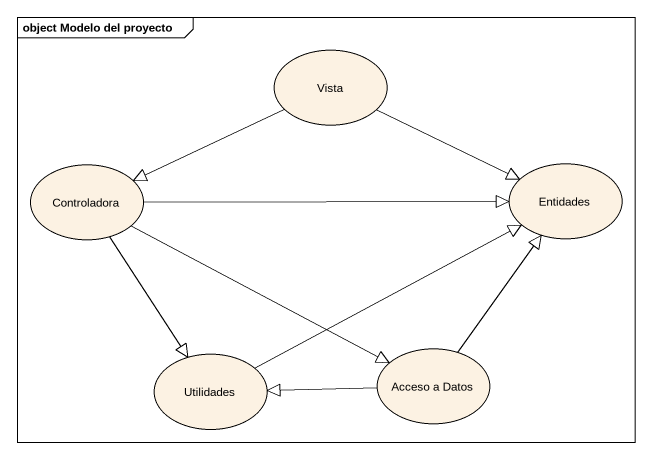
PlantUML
@startuml
mainframe object Modelo del proyecto
usecase Vista
usecase Controladora
usecase Entidades
usecase "Acceso a Datos" as Acceso_a_Datos
usecase Utilidades
Vista -left-|> Controladora
Vista -right-|> Entidades
Controladora -right-|> Entidades
Controladora -right-|> Acceso_a_Datos
Controladora --|> Utilidades
Acceso_a_Datos -up-|> Entidades
Acceso_a_Datos -left-|> Utilidades
Utilidades -right-|> Entidades
@enduml
